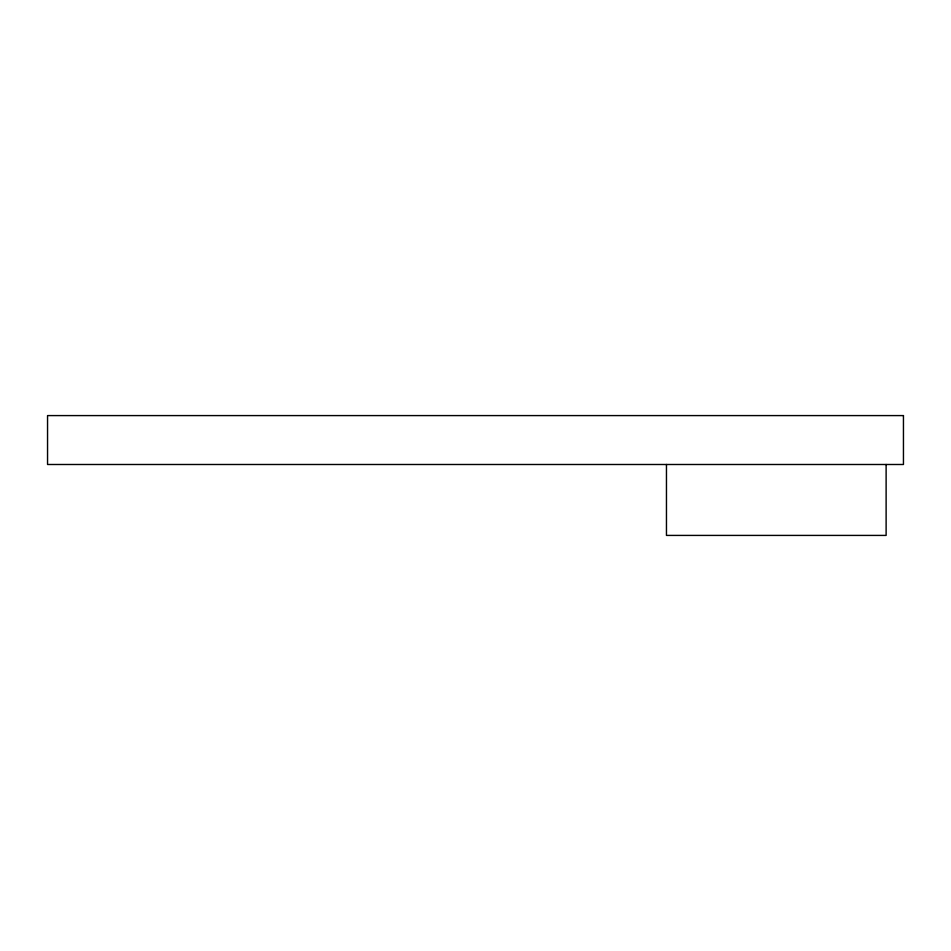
<?xml version="1.0" encoding="UTF-8"?>
<svg xmlns="http://www.w3.org/2000/svg" width="951" height="951" viewBox="0 0 951 951"><rect width="100%" height="100%" fill="white"/><g stroke="black" fill="none" stroke-linecap="round" stroke-linejoin="round"><path stroke-width="1.43" d="M886.118 464.492L886.118 535.413L666.461 535.413L666.461 464.492M903.45 415.587L47.55 415.587L47.55 464.492L903.45 464.492L903.45 415.587"/></g></svg>
